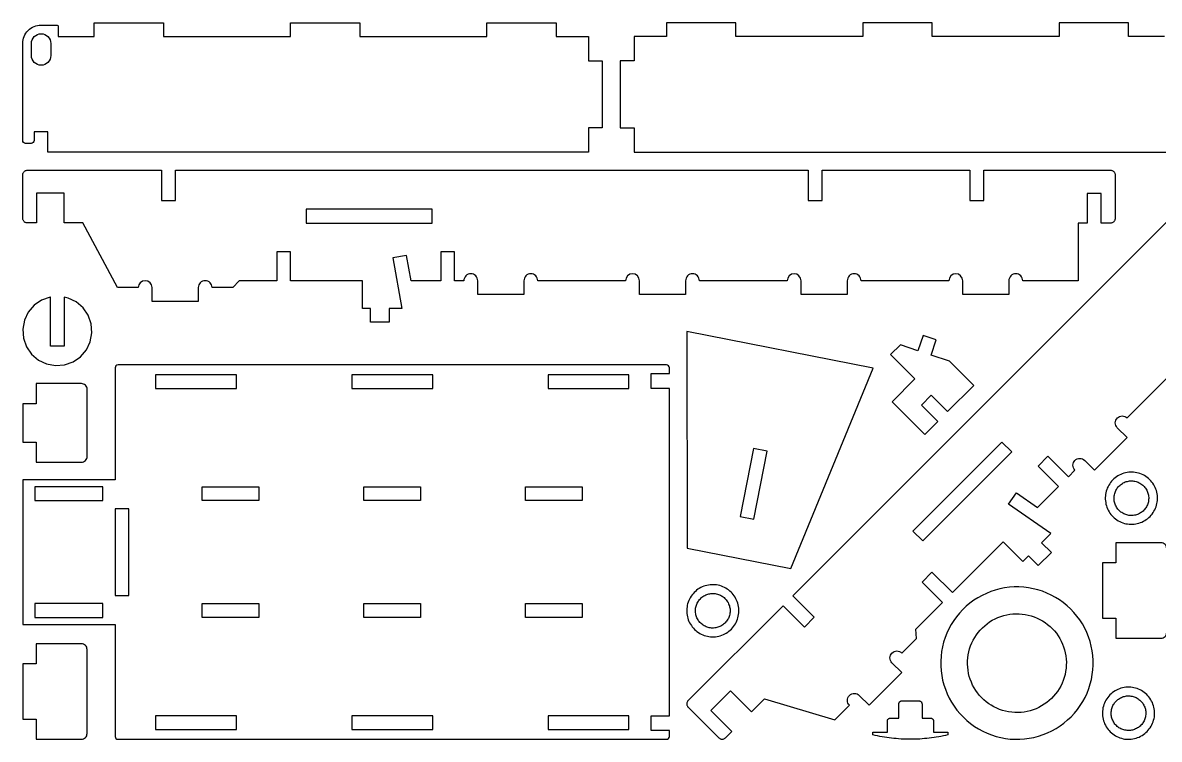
# Model space of a CAD drawing. Extents: x 7 to 398, y 6 to 396.
# Drawn here: x 6.8 to 267.2, y 6.3 to 170.5 of the extents above; entities that cross this region are included whole.
import ezdxf

# ---------------------------------------------------------------- set-up
doc = ezdxf.new("R2010")
doc.units = 0
doc.header["$MEASUREMENT"] = 0
doc.layers.add('EXT', color=1, linetype='CONTINUOUS')
doc.layers.add('INT', color=150, linetype='CONTINUOUS')

msp = doc.modelspace()

# ---------------------------------------------------------------- linework, layer by layer
at = {"layer": 'EXT'}
for points in [[(7.46, 142.89, -0.414214), (6.8, 143.55), (6.8, 165.79, -0.414214), (11.01, 170), (14.58, 170, -0.414214), (14.91, 169.66), (14.91, 167.36), (23.16, 167.36), (23.16, 170.54), (39.03, 170.54), (39.03, 167.36), (68.13, 167.36), (68.13, 170.54), (84.01, 170.54), (84.01, 167.36), (113.11, 167.36), (113.11, 170.54), (128.98, 170.54), (128.98, 167.36), (136.39, 167.36), (136.39, 161.81), (139.57, 161.81), (139.57, 146.45), (136.39, 146.45), (136.39, 140.9), (12.58, 140.9), (12.58, 145.53), (9.4, 145.53), (9.4, 143.55, -0.414214), (8.74, 142.89)], [(6.94, 125.17), (6.88, 125.29), (6.84, 125.42), (6.81, 125.56), (6.8, 125.7), (6.8, 135.68), (6.81, 135.81), (6.84, 135.95), (6.88, 136.08), (6.94, 136.2), (7.02, 136.32), (7.11, 136.42), (7.21, 136.51), (7.33, 136.59), (7.45, 136.65), (7.58, 136.7), (7.72, 136.72), (7.86, 136.73), (38.62, 136.73), (38.62, 129.79), (41.8, 129.79), (41.8, 136.73), (186.78, 136.73), (186.78, 129.79), (189.95, 129.79), (189.95, 136.73), (223.82, 136.73), (223.82, 129.79), (226.99, 129.79), (226.99, 136.73), (256.02, 136.73), (256.15, 136.72), (256.29, 136.7), (256.42, 136.65), (256.55, 136.59), (256.66, 136.51), (256.76, 136.42), (256.86, 136.32), (256.93, 136.2), (256.99, 136.08), (257.04, 135.95), (257.07, 135.81), (257.07, 135.68), (257.07, 125.67), (257.07, 125.54), (257.04, 125.4), (256.99, 125.27), (256.93, 125.15), (256.86, 125.03), (256.76, 124.93), (256.66, 124.84), (256.55, 124.76), (256.42, 124.7), (256.29, 124.65), (256.15, 124.63), (256.02, 124.62), (253.86, 124.62), (253.86, 131.43), (250.69, 131.43), (250.69, 124.62), (248.61, 124.62), (248.61, 111.41), (235.91, 111.41, 0.414214), (234.32, 112.99, 0.414214), (232.73, 111.41), (232.73, 108.23), (222.15, 108.23), (222.15, 111.41, 1), (218.98, 111.41), (198.87, 111.41, 0.414214), (197.28, 112.99, 0.414214), (195.7, 111.41), (195.7, 108.23), (185.11, 108.23), (185.11, 111.41, 1), (181.94, 111.41), (161.83, 111.41, 0.414214), (160.25, 112.99, 0.414214), (158.66, 111.41), (158.66, 108.23), (148.08, 108.23), (148.08, 111.41, 1), (144.9, 111.41), (124.79, 111.41, 0.414214), (123.21, 112.99, 0.414214), (121.62, 111.41), (121.62, 108.23), (111.04, 108.23), (111.04, 111.41, 0.414214), (109.45, 112.99, 0.414214), (107.86, 111.41), (105.75, 111.41), (105.75, 118.02), (102.57, 118.02), (102.57, 111.41), (95.77, 111.41), (94.75, 117.18), (91.63, 116.63), (93.68, 105.06), (90.73, 105.06), (90.73, 101.88), (86.5, 101.88), (86.5, 105.06), (84.65, 105.06), (84.65, 111.41), (68.18, 111.41), (68.18, 118.02), (65, 118.02), (65, 111.41), (56.36, 111.41), (54.95, 109.82), (50.19, 109.82, 0.414214), (48.6, 111.41, 0.414214), (47.01, 109.82), (47.01, 106.65), (36.43, 106.65), (36.43, 109.82, 1), (33.26, 109.82), (28.49, 109.82), (20.56, 124.64), (16.32, 124.64), (16.32, 131.45), (9.98, 131.45), (9.98, 124.64), (7.86, 124.64), (7.72, 124.65), (7.58, 124.67), (7.45, 124.72), (7.33, 124.78), (7.21, 124.86), (7.11, 124.95), (7.02, 125.05)], [(154.95, 91.43, 0.414214), (154.29, 92.1), (28.63, 92.1, 0.414214), (27.97, 91.43), (27.97, 65.77), (6.8, 65.77), (6.8, 32.63), (27.97, 32.63), (27.97, 6.97, 0.414214), (28.63, 6.31), (154.29, 6.31, 0.414214), (154.95, 6.97), (154.95, 8.29), (150.78, 8.29), (150.78, 11.72), (154.95, 11.72), (154.95, 86.68), (150.78, 86.68), (150.78, 90.11), (154.95, 90.11)], [(6.8, 74.43), (9.91, 74.43), (9.91, 69.8), (20.23, 69.8, 0.414214), (21.55, 71.13), (21.55, 86.5, 0.414214), (20.23, 87.83), (9.91, 87.83), (9.91, 83.2), (6.8, 83.2)], [(257.27, 29.46), (267.59, 29.46, 0.414214), (268.91, 30.78), (268.91, 50.04, 0.414214), (267.59, 51.36), (257.27, 51.36), (257.27, 46.73), (254.16, 46.73), (254.16, 34.09), (257.27, 34.09)], [(9.91, 6.31), (20.23, 6.31, 0.414214), (21.55, 7.63), (21.55, 26.89, 0.414214), (20.23, 28.21), (9.91, 28.21), (9.91, 23.58), (6.8, 23.58), (6.8, 10.94), (9.91, 10.94)]]:
    msp.add_lwpolyline(points, format="xyb", close=True, dxfattribs=at)
msp.add_lwpolyline([(268.37, 167.36), (260.12, 167.36), (260.12, 170.54), (244.24, 170.54), (244.24, 167.36), (215.14, 167.36), (215.14, 170.54), (199.27, 170.54), (199.27, 167.36), (170.17, 167.36), (170.17, 170.54), (154.29, 170.54), (154.29, 167.36), (146.89, 167.36), (146.89, 161.81), (143.71, 161.81), (143.71, 146.45), (146.89, 146.45), (146.89, 140.9), (270.7, 140.9)], dxfattribs=at)
msp.add_lwpolyline([(285.75, 141.69), (183.23, 39.17), (188.15, 34.26), (185.9, 32.02), (180.99, 36.93), (159.23, 15.17), (159.14, 15.07), (159.07, 14.96), (159.01, 14.83), (158.96, 14.7), (158.93, 14.56), (158.92, 14.43), (158.93, 14.29), (158.96, 14.15), (159.01, 14.02), (159.07, 13.9), (159.14, 13.78), (159.23, 13.68), (166.29, 6.62), (166.4, 6.53), (166.51, 6.45), (166.63, 6.39), (166.77, 6.35), (166.9, 6.32), (167.04, 6.31), (167.18, 6.32), (167.31, 6.35), (167.44, 6.39), (167.57, 6.45), (167.68, 6.53), (167.79, 6.62), (169.28, 8.12), (164.47, 12.94), (168.96, 17.43), (173.77, 12.61), (176.77, 15.6), (192.86, 10.74), (196.22, 14.1, -0.414214), (196.22, 16.35, -0.414214), (198.47, 16.35), (200.71, 14.1), (208.2, 21.59), (205.95, 23.83, -1), (208.2, 26.08), (211.56, 29.44), (211.44, 31.56), (217.55, 37.67), (212.87, 42.35), (215.12, 44.59), (219.8, 39.92), (231.44, 51.56), (235.93, 47.07), (237.24, 48.38), (239.48, 46.14), (242.48, 49.13), (240.23, 51.37), (242.32, 53.46), (232.68, 60.19), (234.51, 62.79), (239.31, 59.43), (244.12, 64.24), (239.44, 68.91), (241.68, 71.16), (246.36, 66.48), (247.86, 67.98, -0.414214), (247.86, 70.22, -0.414214), (250.1, 70.22), (252.35, 67.98), (259.83, 75.46), (257.58, 77.71, -1), (259.83, 79.95), (274.05, 94.17, -0.414214)], format="xyb", dxfattribs=at)
for points in [[(20.04, 93.99), (21.39, 95.56), (22.28, 97.43), (22.66, 99.47), (22.5, 101.54), (21.81, 103.49), (20.63, 105.2), (19.06, 106.54), (17.19, 107.43), (16.31, 107.6), (16.31, 96.38), (13.14, 96.38), (13.14, 107.65), (13.08, 107.65), (11.13, 106.96), (9.42, 105.79), (8.08, 104.21), (7.19, 102.34), (6.81, 100.3), (6.97, 98.24), (7.66, 96.28), (8.83, 94.58), (10.41, 93.23), (12.28, 92.34), (14.32, 91.96), (16.38, 92.12), (18.34, 92.81)], [(182.8, 45.47), (201.68, 91.37), (158.93, 99.76), (159.06, 50.13)], [(213.45, 76.17), (216.44, 79.16), (212.7, 82.9), (214.95, 85.15), (218.69, 81.41), (224.68, 87.39), (219.1, 92.97), (214.9, 94.37), (216.08, 97.88), (213.06, 98.88), (211.89, 95.37), (207.88, 96.71), (205.63, 94.46), (211.21, 88.89), (205.97, 83.65)], [(256.89, 57.04), (257.18, 56.8), (257.49, 56.58), (257.81, 56.39), (258.14, 56.21), (258.48, 56.05), (258.83, 55.92), (259.19, 55.8), (259.56, 55.71), (259.93, 55.65), (260.3, 55.6), (260.67, 55.58), (261.05, 55.59), (261.42, 55.61), (261.8, 55.67), (262.16, 55.74), (262.53, 55.84), (262.88, 55.96), (263.23, 56.1), (263.57, 56.26), (263.9, 56.44), (264.21, 56.65), (264.51, 56.87), (264.8, 57.12), (265.07, 57.37), (265.33, 57.65), (265.56, 57.94), (265.78, 58.25), (265.98, 58.57), (266.16, 58.9), (266.31, 59.24), (266.45, 59.59), (266.56, 59.95), (266.65, 60.31), (266.72, 60.68), (266.76, 61.06), (266.78, 61.43), (266.78, 61.81), (266.75, 62.18), (266.7, 62.55), (266.63, 62.92), (266.53, 63.29), (266.41, 63.64), (266.27, 63.99), (266.1, 64.33), (265.92, 64.65), (265.72, 64.97), (265.49, 65.27), (265.25, 65.56), (264.99, 65.83), (264.71, 66.08), (264.42, 66.32), (264.12, 66.54), (263.8, 66.74), (263.47, 66.92), (263.12, 67.07), (262.77, 67.21), (262.42, 67.32), (262.05, 67.41), (261.68, 67.48), (261.31, 67.52), (260.93, 67.54), (260.56, 67.54), (260.18, 67.51), (259.81, 67.46), (259.44, 67.38), (259.08, 67.29), (258.72, 67.17), (258.38, 67.03), (258.04, 66.86), (257.71, 66.68), (257.4, 66.47), (257.09, 66.25), (256.81, 66.01), (256.53, 65.75), (256.28, 65.47), (256.04, 65.18), (255.83, 64.87), (255.63, 64.56), (255.45, 64.22), (255.29, 63.88), (255.16, 63.53), (255.05, 63.17), (254.96, 62.81), (254.89, 62.44), (254.85, 62.07), (254.83, 61.69), (254.83, 61.32), (254.86, 60.94), (254.91, 60.57), (254.98, 60.2), (255.08, 59.84), (255.2, 59.48), (255.34, 59.13), (255.5, 58.8), (255.69, 58.47), (255.89, 58.15), (256.11, 57.85), (256.36, 57.56), (256.62, 57.29)], [(258.62, 58.25), (258.42, 58.39), (258.22, 58.55), (258.04, 58.72), (257.86, 58.9), (257.7, 59.08), (257.55, 59.28), (257.42, 59.49), (257.29, 59.71), (257.18, 59.93), (257.09, 60.16), (257.01, 60.4), (256.94, 60.64), (256.89, 60.89), (256.86, 61.13), (256.84, 61.38), (256.84, 61.63), (256.85, 61.88), (256.88, 62.13), (256.92, 62.37), (256.98, 62.61), (257.05, 62.85), (257.14, 63.09), (257.24, 63.31), (257.36, 63.53), (257.49, 63.75), (257.63, 63.95), (257.79, 64.14), (257.96, 64.33), (258.14, 64.5), (258.33, 64.66), (258.53, 64.81), (258.73, 64.95), (258.95, 65.07), (259.18, 65.18), (259.41, 65.28), (259.64, 65.36), (259.88, 65.42), (260.13, 65.47), (260.37, 65.51), (260.62, 65.53), (260.87, 65.53), (261.12, 65.52), (261.37, 65.49), (261.61, 65.45), (261.86, 65.39), (262.09, 65.31), (262.33, 65.23), (262.55, 65.12), (262.77, 65.01), (262.99, 64.88), (263.19, 64.73), (263.39, 64.58), (263.57, 64.41), (263.74, 64.23), (263.9, 64.04), (264.05, 63.84), (264.19, 63.63), (264.31, 63.41), (264.42, 63.19), (264.52, 62.96), (264.6, 62.72), (264.66, 62.48), (264.71, 62.24), (264.75, 61.99), (264.77, 61.74), (264.77, 61.49), (264.76, 61.24), (264.73, 61), (264.69, 60.75), (264.63, 60.51), (264.56, 60.27), (264.47, 60.04), (264.36, 59.81), (264.25, 59.59), (264.12, 59.38), (263.97, 59.17), (263.82, 58.98), (263.65, 58.8), (263.47, 58.62), (263.28, 58.46), (263.08, 58.31), (262.87, 58.18), (262.66, 58.05), (262.43, 57.94), (262.2, 57.85), (261.96, 57.77), (261.72, 57.7), (261.48, 57.65), (261.23, 57.62), (260.98, 57.6), (260.74, 57.59), (260.49, 57.61), (260.24, 57.63), (259.99, 57.68), (259.75, 57.74), (259.51, 57.81), (259.28, 57.9), (259.05, 58), (258.83, 58.12)], [(160.99, 31.24), (161.28, 31.01), (161.59, 30.79), (161.91, 30.59), (162.24, 30.41), (162.58, 30.26), (162.93, 30.12), (163.29, 30.01), (163.65, 29.92), (164.02, 29.85), (164.4, 29.81), (164.77, 29.79), (165.15, 29.79), (165.52, 29.82), (165.89, 29.87), (166.26, 29.94), (166.62, 30.04), (166.98, 30.16), (167.33, 30.3), (167.67, 30.47), (167.99, 30.65), (168.31, 30.85), (168.61, 31.08), (168.9, 31.32), (169.17, 31.58), (169.42, 31.86), (169.66, 32.15), (169.88, 32.45), (170.08, 32.77), (170.25, 33.1), (170.41, 33.45), (170.55, 33.8), (170.66, 34.15), (170.75, 34.52), (170.81, 34.89), (170.86, 35.26), (170.88, 35.64), (170.87, 36.01), (170.85, 36.39), (170.8, 36.76), (170.72, 37.13), (170.63, 37.49), (170.51, 37.85), (170.36, 38.19), (170.2, 38.53), (170.02, 38.86), (169.81, 39.18), (169.59, 39.48), (169.35, 39.76), (169.09, 40.04), (168.81, 40.29), (168.52, 40.53), (168.21, 40.74), (167.89, 40.94), (167.56, 41.12), (167.22, 41.28), (166.87, 41.41), (166.51, 41.52), (166.15, 41.61), (165.78, 41.68), (165.41, 41.72), (165.03, 41.74), (164.65, 41.74), (164.28, 41.71), (163.91, 41.66), (163.54, 41.59), (163.18, 41.49), (162.82, 41.37), (162.47, 41.23), (162.13, 41.07), (161.81, 40.88), (161.49, 40.68), (161.19, 40.46), (160.9, 40.21), (160.63, 39.95), (160.38, 39.68), (160.14, 39.39), (159.92, 39.08), (159.72, 38.76), (159.55, 38.43), (159.39, 38.09), (159.26, 37.74), (159.14, 37.38), (159.05, 37.02), (158.99, 36.65), (158.94, 36.27), (158.92, 35.9), (158.93, 35.52), (158.95, 35.15), (159, 34.77), (159.08, 34.41), (159.18, 34.04), (159.29, 33.69), (159.44, 33.34), (159.6, 33), (159.78, 32.67), (159.99, 32.36), (160.21, 32.06), (160.45, 31.77), (160.71, 31.5)], [(162.72, 32.45), (162.51, 32.6), (162.32, 32.75), (162.13, 32.92), (161.96, 33.1), (161.8, 33.29), (161.65, 33.49), (161.51, 33.7), (161.39, 33.92), (161.28, 34.14), (161.19, 34.37), (161.11, 34.61), (161.04, 34.85), (160.99, 35.09), (160.96, 35.34), (160.94, 35.59), (160.93, 35.84), (160.94, 36.08), (160.97, 36.33), (161.02, 36.58), (161.07, 36.82), (161.15, 37.06), (161.24, 37.29), (161.34, 37.52), (161.46, 37.74), (161.59, 37.95), (161.73, 38.15), (161.89, 38.35), (162.05, 38.53), (162.23, 38.71), (162.42, 38.87), (162.62, 39.02), (162.83, 39.15), (163.05, 39.28), (163.27, 39.39), (163.5, 39.48), (163.74, 39.56), (163.98, 39.63), (164.22, 39.68), (164.47, 39.71), (164.72, 39.73), (164.97, 39.73), (165.22, 39.72), (165.47, 39.7), (165.71, 39.65), (165.95, 39.59), (166.19, 39.52), (166.42, 39.43), (166.65, 39.33), (166.87, 39.21), (167.08, 39.08), (167.29, 38.94), (167.48, 38.78), (167.67, 38.61), (167.84, 38.43), (168, 38.24), (168.15, 38.04), (168.29, 37.84), (168.41, 37.62), (168.52, 37.39), (168.61, 37.16), (168.7, 36.93), (168.76, 36.69), (168.81, 36.44), (168.85, 36.2), (168.86, 35.95), (168.87, 35.7), (168.86, 35.45), (168.83, 35.2), (168.79, 34.96), (168.73, 34.71), (168.65, 34.48), (168.56, 34.24), (168.46, 34.02), (168.34, 33.8), (168.21, 33.58), (168.07, 33.38), (167.91, 33.19), (167.75, 33), (167.57, 32.83), (167.38, 32.67), (167.18, 32.52), (166.97, 32.38), (166.75, 32.26), (166.53, 32.15), (166.3, 32.05), (166.06, 31.97), (165.82, 31.91), (165.58, 31.86), (165.33, 31.82), (165.08, 31.8), (164.83, 31.8), (164.58, 31.81), (164.34, 31.84), (164.09, 31.88), (163.85, 31.94), (163.61, 32.01), (163.38, 32.1), (163.15, 32.21), (162.93, 32.32)], [(234.12, 6.31), (235.22, 6.32), (236.31, 6.39), (237.4, 6.53), (238.47, 6.74), (239.54, 7.02), (240.58, 7.37), (241.6, 7.77), (242.59, 8.25), (243.54, 8.78), (244.47, 9.37), (245.35, 10.02), (246.19, 10.73), (246.99, 11.48), (247.74, 12.28), (248.43, 13.13), (249.07, 14.02), (249.65, 14.95), (250.18, 15.92), (250.64, 16.91), (251.04, 17.93), (251.37, 18.98), (251.64, 20.04), (251.84, 21.12), (251.97, 22.21), (252.04, 23.3), (252.03, 24.4), (251.96, 25.49), (251.81, 26.58), (251.6, 27.66), (251.32, 28.72), (250.98, 29.76), (250.57, 30.78), (250.1, 31.77), (249.57, 32.73), (248.97, 33.65), (248.32, 34.54), (247.62, 35.38), (246.87, 36.17), (246.06, 36.92), (245.21, 37.62), (244.32, 38.26), (243.39, 38.84), (242.43, 39.36), (241.44, 39.82), (240.41, 40.22), (239.37, 40.56), (238.3, 40.82), (237.23, 41.02), (236.14, 41.16), (235.04, 41.22), (233.94, 41.21), (232.85, 41.14), (231.76, 41), (230.69, 40.79), (229.63, 40.51), (228.58, 40.16), (227.57, 39.75), (226.58, 39.28), (225.62, 38.75), (224.69, 38.16), (223.81, 37.51), (222.97, 36.8), (222.17, 36.05), (221.43, 35.25), (220.73, 34.4), (220.09, 33.51), (219.51, 32.58), (218.98, 31.61), (218.52, 30.62), (218.12, 29.6), (217.79, 28.55), (217.52, 27.49), (217.32, 26.41), (217.19, 25.32), (217.13, 24.23), (217.13, 23.13), (217.21, 22.03), (217.35, 20.95), (217.56, 19.87), (217.84, 18.81), (218.18, 17.77), (218.59, 16.75), (219.06, 15.76), (219.6, 14.8), (220.19, 13.88), (220.84, 12.99), (221.54, 12.15), (222.3, 11.36), (223.1, 10.61), (223.95, 9.91), (224.84, 9.27), (225.77, 8.69), (226.73, 8.17), (227.73, 7.71), (228.75, 7.31), (229.79, 6.97), (230.86, 6.71), (231.94, 6.51), (233.02, 6.37)], [(234.81, 12.44), (234.09, 12.45), (233.38, 12.5), (232.68, 12.6), (231.98, 12.74), (231.3, 12.93), (230.62, 13.16), (229.96, 13.43), (229.32, 13.74), (228.7, 14.09), (228.11, 14.47), (227.54, 14.9), (226.99, 15.36), (226.48, 15.85), (226, 16.38), (225.55, 16.93), (225.14, 17.51), (224.77, 18.11), (224.43, 18.74), (224.14, 19.39), (223.88, 20.05), (223.67, 20.73), (223.5, 21.42), (223.38, 22.12), (223.3, 22.83), (223.26, 23.54), (223.27, 24.25), (223.32, 24.96), (223.42, 25.67), (223.56, 26.36), (223.74, 27.05), (223.97, 27.72), (224.24, 28.38), (224.55, 29.02), (224.9, 29.64), (225.29, 30.24), (225.71, 30.81), (226.17, 31.35), (226.67, 31.86), (227.19, 32.34), (227.74, 32.79), (228.33, 33.2), (228.93, 33.58), (229.56, 33.91), (230.2, 34.21), (230.87, 34.46), (231.55, 34.67), (232.24, 34.84), (232.94, 34.97), (233.65, 35.05), (234.36, 35.09), (235.07, 35.08), (235.78, 35.02), (236.48, 34.93), (237.18, 34.79), (237.87, 34.6), (238.54, 34.37), (239.2, 34.1), (239.84, 33.79), (240.46, 33.44), (241.05, 33.06), (241.62, 32.63), (242.17, 32.17), (242.68, 31.68), (243.16, 31.15), (243.61, 30.6), (244.02, 30.02), (244.39, 29.42), (244.73, 28.79), (245.02, 28.14), (245.28, 27.48), (245.49, 26.8), (245.66, 26.11), (245.78, 25.41), (245.87, 24.7), (245.9, 23.99), (245.89, 23.28), (245.84, 22.57), (245.74, 21.86), (245.6, 21.17), (245.42, 20.48), (245.19, 19.81), (244.92, 19.15), (244.61, 18.51), (244.26, 17.89), (243.87, 17.29), (243.45, 16.72), (242.99, 16.18), (242.49, 15.67), (241.97, 15.18), (241.42, 14.74), (240.84, 14.33), (240.23, 13.95), (239.6, 13.62), (238.96, 13.32), (238.29, 13.07), (237.61, 12.86), (236.92, 12.69), (236.22, 12.56), (235.52, 12.48)], [(255.96, 8.02), (256.23, 7.76), (256.52, 7.53), (256.83, 7.31), (257.15, 7.11), (257.48, 6.93), (257.82, 6.78), (258.17, 6.64), (258.53, 6.53), (258.89, 6.44), (259.26, 6.37), (259.64, 6.33), (260.01, 6.31), (260.39, 6.31), (260.76, 6.34), (261.13, 6.39), (261.5, 6.47), (261.87, 6.56), (262.22, 6.68), (262.57, 6.82), (262.91, 6.99), (263.24, 7.17), (263.55, 7.37), (263.85, 7.6), (264.14, 7.84), (264.41, 8.1), (264.66, 8.38), (264.9, 8.67), (265.12, 8.97), (265.32, 9.29), (265.5, 9.62), (265.65, 9.97), (265.79, 10.32), (265.9, 10.67), (265.99, 11.04), (266.06, 11.41), (266.1, 11.78), (266.12, 12.16), (266.12, 12.53), (266.09, 12.91), (266.04, 13.28), (265.96, 13.65), (265.87, 14.01), (265.75, 14.37), (265.61, 14.71), (265.44, 15.05), (265.26, 15.38), (265.05, 15.7), (264.83, 16), (264.59, 16.28), (264.33, 16.56), (264.05, 16.81), (263.76, 17.05), (263.45, 17.26), (263.14, 17.46), (262.8, 17.64), (262.46, 17.8), (262.11, 17.93), (261.75, 18.04), (261.39, 18.13), (261.02, 18.2), (260.65, 18.25), (260.27, 18.27), (259.9, 18.26), (259.52, 18.23), (259.15, 18.18), (258.78, 18.11), (258.42, 18.01), (258.06, 17.89), (257.71, 17.75), (257.38, 17.59), (257.05, 17.4), (256.73, 17.2), (256.43, 16.98), (256.14, 16.73), (255.87, 16.47), (255.62, 16.2), (255.38, 15.91), (255.16, 15.6), (254.97, 15.28), (254.79, 14.95), (254.63, 14.61), (254.5, 14.26), (254.38, 13.9), (254.29, 13.54), (254.23, 13.17), (254.18, 12.79), (254.16, 12.42), (254.17, 12.04), (254.2, 11.67), (254.25, 11.3), (254.32, 10.93), (254.42, 10.56), (254.54, 10.21), (254.68, 9.86), (254.84, 9.52), (255.03, 9.19), (255.23, 8.88), (255.45, 8.58), (255.7, 8.29)], [(257.04, 9.81), (256.89, 10.01), (256.76, 10.22), (256.63, 10.44), (256.52, 10.66), (256.43, 10.89), (256.35, 11.13), (256.28, 11.37), (256.23, 11.61), (256.2, 11.86), (256.18, 12.11), (256.17, 12.36), (256.19, 12.6), (256.21, 12.85), (256.26, 13.1), (256.32, 13.34), (256.39, 13.58), (256.48, 13.81), (256.58, 14.04), (256.7, 14.26), (256.83, 14.47), (256.97, 14.67), (257.13, 14.87), (257.3, 15.05), (257.48, 15.23), (257.67, 15.39), (257.86, 15.54), (258.07, 15.67), (258.29, 15.8), (258.51, 15.91), (258.74, 16), (258.98, 16.08), (259.22, 16.15), (259.47, 16.2), (259.71, 16.23), (259.96, 16.25), (260.21, 16.26), (260.46, 16.24), (260.71, 16.22), (260.95, 16.17), (261.19, 16.11), (261.43, 16.04), (261.67, 15.95), (261.89, 15.85), (262.11, 15.73), (262.33, 15.6), (262.53, 15.46), (262.72, 15.3), (262.91, 15.13), (263.08, 14.95), (263.24, 14.76), (263.39, 14.56), (263.53, 14.36), (263.65, 14.14), (263.76, 13.92), (263.86, 13.68), (263.94, 13.45), (264, 13.21), (264.05, 12.96), (264.09, 12.72), (264.11, 12.47), (264.11, 12.22), (264.1, 11.97), (264.07, 11.72), (264.03, 11.48), (263.97, 11.23), (263.89, 11), (263.81, 10.76), (263.7, 10.54), (263.59, 10.32), (263.46, 10.1), (263.31, 9.9), (263.16, 9.71), (262.99, 9.52), (262.81, 9.35), (262.62, 9.19), (262.42, 9.04), (262.21, 8.9), (261.99, 8.78), (261.77, 8.67), (261.54, 8.57), (261.3, 8.49), (261.06, 8.43), (260.82, 8.38), (260.57, 8.34), (260.32, 8.32), (260.07, 8.32), (259.82, 8.33), (259.58, 8.36), (259.33, 8.4), (259.09, 8.46), (258.85, 8.53), (258.62, 8.62), (258.39, 8.73), (258.17, 8.84), (257.96, 8.97), (257.75, 9.12), (257.56, 9.27), (257.38, 9.44), (257.2, 9.62)], [(212.17, 15.11), (212.23, 15.1), (212.3, 15.09), (212.36, 15.08), (212.42, 15.05), (212.48, 15.03), (212.54, 14.99), (212.59, 14.96), (212.63, 14.91), (212.68, 14.87), (212.71, 14.81), (212.75, 14.76), (212.77, 14.7), (212.8, 14.64), (212.81, 14.58), (212.82, 14.51), (212.83, 14.45), (212.83, 11.14), (214.81, 11.14), (214.88, 11.13), (214.94, 11.12), (215.01, 11.11), (215.07, 11.09), (215.13, 11.06), (215.18, 11.03), (215.23, 10.99), (215.28, 10.94), (215.32, 10.9), (215.36, 10.85), (215.39, 10.79), (215.42, 10.73), (215.44, 10.67), (215.46, 10.61), (215.47, 10.54), (215.47, 10.48), (215.47, 7.96), (218.78, 7.96), (218.78, 7.3), (218.25, 7.18), (217.72, 7.07), (217.18, 6.96), (216.65, 6.87), (216.11, 6.78), (215.58, 6.7), (215.04, 6.62), (214.5, 6.56), (213.96, 6.5), (213.42, 6.45), (212.88, 6.41), (212.34, 6.37), (211.8, 6.34), (211.26, 6.33), (210.72, 6.31), (210.18, 6.31), (209.64, 6.31), (209.1, 6.33), (208.56, 6.34), (208.02, 6.37), (207.48, 6.41), (206.94, 6.45), (206.4, 6.5), (205.86, 6.56), (205.32, 6.62), (204.79, 6.7), (204.25, 6.78), (203.71, 6.87), (203.18, 6.96), (202.65, 7.07), (202.11, 7.18), (201.58, 7.3), (201.58, 7.96), (204.89, 7.96), (204.89, 10.48), (204.89, 10.54), (204.9, 10.61), (204.92, 10.67), (204.94, 10.73), (204.97, 10.79), (205, 10.85), (205.04, 10.9), (205.08, 10.94), (205.13, 10.99), (205.18, 11.03), (205.24, 11.06), (205.29, 11.09), (205.35, 11.11), (205.42, 11.12), (205.48, 11.13), (205.55, 11.14), (207.54, 11.14), (207.54, 14.45), (207.54, 14.51), (207.55, 14.58), (207.57, 14.64), (207.59, 14.7), (207.62, 14.76), (207.65, 14.81), (207.69, 14.87), (207.73, 14.91), (207.78, 14.96), (207.83, 14.99), (207.88, 15.03), (207.94, 15.05), (208, 15.08), (208.06, 15.09), (208.13, 15.1), (208.2, 15.11)]]:
    msp.add_lwpolyline(points, close=True, dxfattribs=at)
at = {"layer": 'INT'}
msp.add_lwpolyline([(8.78, 163.01), (8.78, 165.79, -0.414214), (11.01, 168.01, -0.414214), (13.23, 165.79), (13.23, 163.01, -0.414214), (11.01, 160.79, -0.414214)], format="xyb", close=True, dxfattribs=at)
for points in [[(71.75, 124.6), (100.59, 124.6), (100.59, 127.81), (71.75, 127.81)], [(55.74, 86.68), (55.74, 89.85), (37.22, 89.85), (37.22, 86.68)], [(100.72, 86.68), (100.72, 89.85), (82.2, 89.85), (82.2, 86.68)], [(145.69, 86.68), (145.69, 89.85), (127.18, 89.85), (127.18, 86.68)], [(174.31, 56.76), (177.36, 72.33), (174.25, 72.94), (171.19, 57.37)], [(231.11, 74.44), (233.38, 72.17), (212.99, 51.78), (210.72, 54.04)], [(25.19, 64.18), (9.58, 64.18), (9.58, 61.01), (25.19, 61.01)], [(60.9, 61.01), (47.94, 61.01), (47.94, 64.18), (60.9, 64.18)], [(97.94, 61.01), (84.98, 61.01), (84.98, 64.18), (97.94, 64.18)], [(134.98, 64.18), (134.98, 61.01), (122.02, 61.01), (122.02, 64.18)], [(31.14, 59.12), (27.97, 59.12), (27.97, 39.27), (31.14, 39.27)], [(25.19, 37.4), (9.58, 37.4), (9.58, 34.22), (25.19, 34.22)], [(60.9, 37.4), (60.9, 34.22), (47.94, 34.22), (47.94, 37.4)], [(97.94, 37.4), (97.94, 34.22), (84.98, 34.22), (84.98, 37.4)], [(134.98, 37.4), (134.98, 34.22), (122.02, 34.22), (122.02, 37.4)], [(37.22, 11.72), (37.22, 8.55), (55.74, 8.55), (55.74, 11.72)], [(82.2, 11.72), (82.2, 8.55), (100.72, 8.55), (100.72, 11.72)], [(127.18, 11.72), (127.18, 8.55), (145.69, 8.55), (145.69, 11.72)]]:
    msp.add_lwpolyline(points, close=True, dxfattribs=at)

doc.saveas('drawing.dxf')
